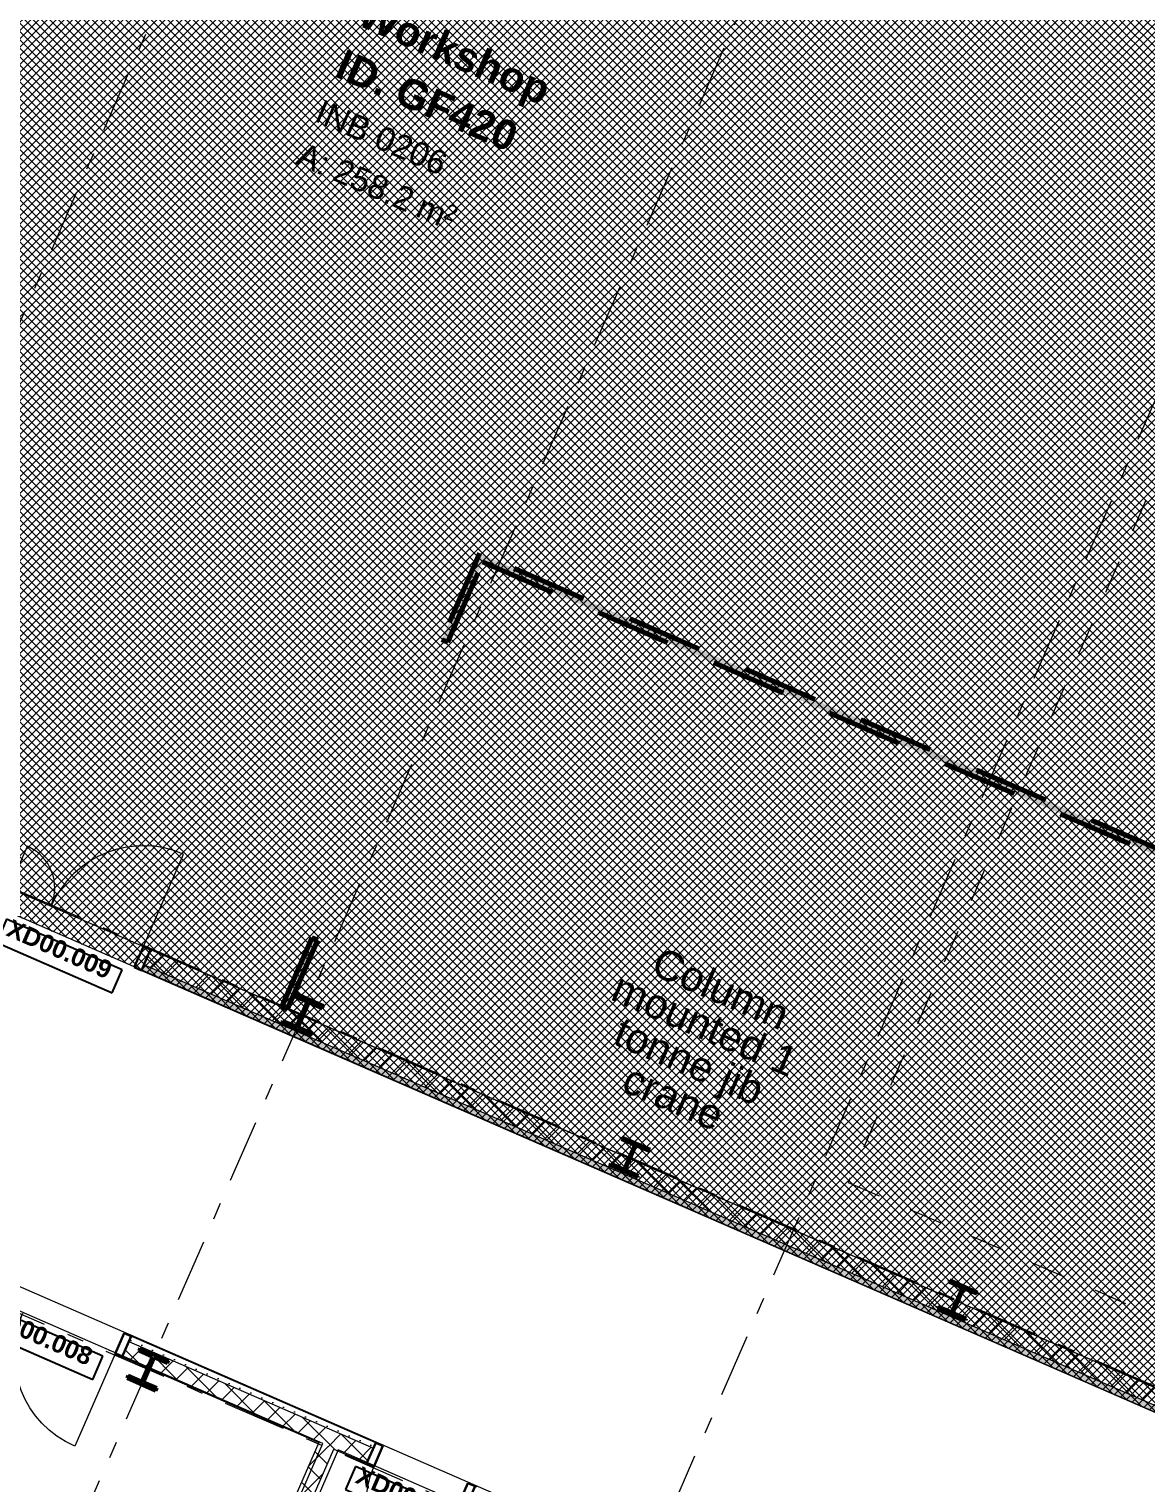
# Model space of a CAD drawing. Header units: millimetres. Extents: x -99530 to 1067232, y -97212 to 137997.
# Drawn here: x 1015594 to 1024972, y -8409 to 3799 of the extents above; entities that cross this region are included whole.
import ezdxf
from ezdxf.enums import TextEntityAlignment as Align

# ---------------------------------------------------------------- set-up
doc = ezdxf.new("R2010")
doc.units = ezdxf.units.MM
doc.header["$MEASUREMENT"] = 0
for name, pattern in [('Dashed', [564.444447, 282.222223, -282.222223]), ('Double Dashed', [1093.611073, 529.166651, -211.666656, 141.111112, -211.666656]), ('Long Dashed', [1058.333302, 634.99999, -423.333311])]:
    doc.linetypes.add(name, pattern=pattern)
for name, color, linetype in [('A-05-M_Gross_Int_Circulation', 7, 'Continuous'), ('A-05-M_Gross_Int_Siemens', 7, 'Continuous'), ('A-15-M_Column_Int', 7, 'Continuous'), ('A-15-MG_Structural_Grid', 7, 'Continuous'), ('A-25-M_Wall_Ext_Existing_HUB', 7, 'Continuous'), ('A-25-M_Wall_Int', 7, 'Continuous'), ('ArchiCAD Door Markers', 7, 'Continuous'), ('ArchiCAD Doors', 7, 'Continuous'), ('Demolished_A-25-M_Wall_Int', 7, 'Continuous'), ('New_A-05-M_Gross_Int_Siemens', 7, 'Continuous'), ('New_ArchiCAD Doors', 7, 'Continuous')]:
    doc.layers.add(name, color=color, linetype=linetype)
for name, color, linetype, lineweight, true_color in [('A-05-M_Gross_Int_Circulation_Pen_No__74', 7, 'Continuous', 20, 0x606060), ('A-05-M_Gross_Int_Siemens_Pen_No__74', 7, 'Continuous', 20, 0x606060), ('A-15-M_Column_Int_Pen_No__28', 7, 'Continuous', 50, 0x2a2a2a), ('A-15-MG_Structural_Grid_Pen_No__163', 7, 'Continuous', 0, 0x750077), ('A-25-M_Wall_Int_Pen_No__102', 7, 'Continuous', 15, 0xcccccc), ('A-25-M_Wall_Int_Pen_No__107', 7, 'Continuous', 15, 0xa6a6a6), ('ArchiCAD Doors_Pen_No__43', 7, 'Continuous', 30, 0x444444), ('ArchiCAD Doors_Pen_No__63', 7, 'Continuous', 20, 0x606060), ('New_A-05-M_Gross_Int_Siemens_Pen_No__74', 7, 'Continuous', 20, 0x606060)]:
    doc.layers.add(name, color=color, linetype=linetype, lineweight=lineweight, true_color=true_color)
for name, color, linetype, lineweight in [('A-25-M_Wall_Int_Pen_No__1', 7, 'Continuous', 13), ('A-95-H_Fill_Plan.Fill_Pen_No__1', 7, 'Continuous', 13), ('ArchiCAD Door Markers_Pen_No__1', 7, 'Continuous', 13), ('ArchiCAD Door Markers_Pen_No__5', 7, 'Continuous', 25), ('ArchiCAD Doors_Pen_No__1', 7, 'Continuous', 13), ('ArchiCAD Zone Stamps_Pen_No__6', 7, 'Continuous', 35), ('ArchiCAD Zone Stamps_Pen_No__9', 7, 'Continuous', 13), ('Demolished_A-25-M_Wall_Int_Pen_No__175', 1, 'Continuous', 35), ('Demolished_A-25-M_Wall_Int_Pen_No__177', 1, 'Continuous', 70), ('New_A-95-P_Text_1_50_GA_Pen_No__1', 7, 'Continuous', 13), ('New_ArchiCAD Doors_Pen_No__1', 7, 'Continuous', 13), ('New_ArchiCAD Zone Stamps_Pen_No__9', 7, 'Continuous', 13)]:
    doc.layers.add(name, color=color, linetype=linetype, lineweight=lineweight)
doc.styles.add('GENERATED_STYLE_1', font='')
doc.styles.add('GENERATED_STYLE_2', font='')
doc.styles.add('GENERATED_STYLE_3', font='')
doc.styles.add('GENERATED_STYLE_4', font='')
doc.styles.get('GENERATED_STYLE_1').set_extended_font_data('Arial', bold=True)
doc.styles.get('GENERATED_STYLE_2').set_extended_font_data('Swis721 BT', bold=True)
doc.styles.get('GENERATED_STYLE_3').set_extended_font_data('Arial')
doc.styles.get('GENERATED_STYLE_4').set_extended_font_data('Swis721 BT')
pattern_1 = [(45, (976938, 0), (-91.92388, 91.92388), []), (135, (976938, 0), (91.92388, 91.92388), [])]
pattern_2 = [(286.3, (0, 0), (-3213820, 11866500), [3000, -14992680]), (309.93, (992000, -2522800), (-1760680, 765780), [4670, -4288600]), (111.49, (-168200, -712500), (765800, 1760700), [7100, -2708200]), (111.49, (-238700, -1062700), (765800, 1760700), [7100, -2708200]), (111.49, (-566500, -1578300), (765800, 1760700), [7100, -2708200]), (111.49, (-655700, -1708100), (765800, 1760700), [7100, -2708200]), (111.494, (-465300, -1834400), (765800, 1760700), [7100, -2708200]), (111.494, (-104200, -1931700), (765800, 1760700), [7100, -2708200]), (111.494, (257800, -2002000), (765800, 1760700), [7100, -2708200]), (183.06, (-194600, -886000), (2526450, 994900), [11200, -4282100]), (183.06, (-349700, -1079650), (2526450, 994900), [11200, -4282100]), (183.06, (116350, -2076500), (2526450, 994900), [11200, -4282100]), (111.49, (-350400, -1231700), (765800, 1760700), [7100, -2708200]), (111.49, (-502900, -1720200), (765800, 1760700), [7100, -2708200]), (111.494, (-274000, -1895900), (765800, 1760700), [7100, -2708200]), (111.494, (322000, -2155100), (765800, 1760700), [7100, -2708200]), (48.06, (-367140, -1412600), (765780, 1760680), [10500, -6061050]), (48.06, (-236400, -1671930), (765780, 1760680), [10520, -6061050]), (48.06, (-93300, -549600), (765800, 1760700), [10500, -6061050]), (48.06, (189050, -378800), (765800, 1760700), [10500, -6061050]), (48.06, (50600, -207200), (765800, 1760700), [10500, -6061050]), (48.06, (563700, -450600), (765800, 1760700), [10500, -6061050]), (48.06, (904800, -517960), (765780, 1760680), [10500, -6061050]), (48.06, (1265960, -877540), (765780, 1760680), [10500, -6061050]), (48.06, (1482600, -916100), (765780, 1760680), [10520, -6061050]), (48.06, (1273060, -1199550), (765780, 1760680), [10520, -6061050]), (48.06, (1211900, -1491860), (765780, 1760680), [10520, -6061050]), (48.06, (943500, -1689000), (765780, 1760680), [10520, -6061050]), (48.06, (1016600, -1999200), (765780, 1760680), [10520, -6061050]), (48.06, (801000, -2133260), (765780, 1760680), [10520, -6061050]), (48.06, (807600, -2293060), (765780, 1760680), [10520, -6061050]), (48.06, (630500, -2291960), (765780, 1760680), [10520, -6061050]), (48.06, (151700, -1607900), (765780, 1760680), [10520, -6061050]), (48.06, (70000, -1177460), (765780, 1760680), [10500, -6061050]), (48.06, (631750, -935800), (765780, 1760680), [10500, -6061050]), (48.06, (986700, -1181300), (765780, 1760680), [10500, -6061050]), (48.06, (850600, -1436000), (765780, 1760680), [10520, -6061050]), (48.06, (409300, -1365550), (765780, 1760680), [10500, -6061050]), (48.06, (488700, -1638000), (765780, 1760680), [10520, -6061050]), (48.06, (565600, -1787900), (765780, 1760680), [10520, -6061050]), (48.06, (297900, -886800), (765780, 1760680), [10500, -6061050]), (48.06, (277700, -629950), (765800, 1760700), [10500, -6061050]), (111.494, (551400, -2107800), (765800, 1760700), [7100, -2708200]), (111.494, (998900, -2140500), (765800, 1760700), [7100, -2708200]), (111.49, (707000, -1598400), (765800, 1760700), [7100, -2708200]), (111.494, (1193500, -1658100), (765800, 1760700), [7100, -2708200]), (111.49, (691100, -1191600), (765800, 1760700), [7100, -2708200]), (111.49, (1263300, -1334100), (765800, 1760700), [7100, -2708200]), (111.49, (979600, -866500), (765800, 1760700), [7100, -2708200]), (111.49, (1307600, -730700), (765800, 1760700), [7100, -2708200]), (111.49, (640400, -526600), (765800, 1760700), [7100, -2708200]), (111.49, (694500, -717200), (765800, 1760700), [7100, -2708200]), (111.49, (314700, -283700), (765800, 1760700), [7100, -2708200]), (111.49, (167600, -528500), (765800, 1760700), [7100, -2708200]), (111.49, (12400, -430600), (765800, 1760700), [7100, -2708200]), (111.49, (67100, -748000), (765800, 1760700), [7100, -2708200]), (111.49, (344000, -1091200), (765800, 1760700), [7100, -2708200]), (111.49, (29600, -939300), (765800, 1760700), [7100, -2708200]), (111.49, (438400, -757700), (765800, 1760700), [7100, -2708200]), (111.49, (-42600, -1373600), (765800, 1760700), [7100, -2708200]), (169.023, (65740, -1702860), (-7808487, 1302433), [10530, -17691000]), (169.023, (1133700, -1883880), (-7808487, 1302433), [10530, -17691000]), (169.023, (1445740, -1224800), (-7808487, 1302433), [10530, -17691000]), (169.023, (1047320, -1405880), (-7808487, 1302433), [10530, -17691000]), (169.023, (180300, -1357830), (-7808487, 1302433), [10530, -17691000]), (169.023, (-432670, -1577200), (-7808487, 1302433), [10530, -17691000]), (169.023, (223600, -966600), (-7808487, 1302433), [10530, -17691000]), (169.023, (1136430, -1014340), (-7808487, 1302433), [10530, -17691000]), (169.023, (1524220, -1021000), (-7808487, 1302433), [10530, -17691000]), (169.023, (1135220, -608810), (-7808487, 1302433), [10530, -17691000]), (169.023, (893470, -721350), (-7808487, 1302433), [10530, -17691000]), (169.023, (840820, -1017380), (-7808487, 1302433), [10530, -17691000]), (169.023, (46180, -1841170), (-7808487, 1302433), [10530, -17691000]), (169.023, (407640, -1861700), (-7808487, 1302433), [10530, -17691000]), (169.023, (845750, -1951000), (-7808487, 1302433), [10530, -17691000]), (48.06, (1350950, -1429200), (765780, 1760680), [10520, -6061050]), (48.06, (1140700, -2005970), (765780, 1760680), [10520, -6061050]), (48.06, (978100, -2309850), (765780, 1760680), [10520, -6061050]), (48.06, (198750, -158600), (765800, 1760700), [10500, -6061050]), (48.06, (458460, -261400), (765800, 1760700), [10500, -6061050]), (48.06, (772750, -448730), (765780, 1760680), [10500, -6061050]), (48.06, (1481360, -686060), (765780, 1760680), [10520, -6061050]), (48.06, (1667650, -817700), (765780, 1760680), [10520, -6061050]), (48.06, (1651400, -901750), (765780, 1760680), [10520, -6061050])]

# ---------------------------------------------------------------- blocks, each defined once
blk = doc.blocks.new('Hub Circulation -Ground_INB 0250_52_3', base_point=(1002975, 161))
at = {"layer": 'A-05-M_Gross_Int_Circulation_Pen_No__74', "linetype": 'Continuous'}
for p, q in [((1026067, -8260), (991340, 6891)), ((998187, 796), (1024931, -10865))]:
    blk.add_line(p, q, dxfattribs=at)
at = {"layer": 'ArchiCAD Zone Stamps_Pen_No__6'}
for tag, height, style, p in [('ROOM_NAME', 250, 'GENERATED_STYLE_1', (1001601, 1957)), ('zoneNameLine2', 250, 'GENERATED_STYLE_1', (1001413, 1525)), ('ROOM_NUMBER', 200, 'GENERATED_STYLE_3', (1001224, 1104)), ('measuredAreaCode', 200, 'GENERATED_STYLE_3', (1001067, 744)), ('DUMMY_649', 200, 'GENERATED_STYLE_3', (1001375, 610)), ('DUMMY_650', 200, 'GENERATED_STYLE_3', (1002004, 336)), ('DUMMY_651', 133, 'GENERATED_STYLE_3', (1002283, 229))]:
    blk.add_attdef(tag, text='', height=height, rotation=336.4404, dxfattribs=dict(at, style=style)).set_placement(p, align=Align.TOP_LEFT)
blk = doc.blocks.new('Virtual Controls_INB 0208_65_3', base_point=(1013821, -9772))
at = {"layer": 'A-05-M_Gross_Int_Siemens_Pen_No__74', "linetype": 'Continuous'}
for p, q in [((1011490, -5212), (1010672, -7086)), ((1018062, -8077), (1011490, -5212)), ((1010672, -7086), (1009647, -9437)), ((1016219, -12303), (1018062, -8077)), ((1009647, -9437), (1016219, -12303))]:
    blk.add_line(p, q, dxfattribs=at)
at = {"layer": 'ArchiCAD Zone Stamps_Pen_No__9'}
for tag, height, style, p in [('ROOM_NAME', 250, 'GENERATED_STYLE_1', (1013104, -8263)), ('zoneNameLine2', 250, 'GENERATED_STYLE_1', (1012916, -8695)), ('ROOM_NUMBER', 200, 'GENERATED_STYLE_3', (1012727, -9116)), ('measuredAreaCode', 200, 'GENERATED_STYLE_3', (1012570, -9476)), ('DUMMY_649', 200, 'GENERATED_STYLE_3', (1012878, -9610)), ('DUMMY_650', 200, 'GENERATED_STYLE_3', (1013367, -9824)), ('DUMMY_651', 133, 'GENERATED_STYLE_3', (1013646, -9930))]:
    blk.add_attdef(tag, text='', height=height, rotation=336.4404, dxfattribs=dict(at, style=style)).set_placement(p, align=Align.TOP_LEFT)
blk = doc.blocks.new('Circulation_INB 0262_66_3', base_point=(1017329, -11871))
at = {"layer": 'A-05-M_Gross_Int_Circulation_Pen_No__74', "linetype": 'Continuous'}
for p, q in [((1018190, -8133), (1016348, -12359)), ((1019391, -8657), (1018190, -8133)), ((1017548, -12883), (1019391, -8657)), ((1016348, -12359), (1017548, -12883))]:
    blk.add_line(p, q, dxfattribs=at)
at = {"layer": 'ArchiCAD Zone Stamps_Pen_No__9'}
for tag, height, style, p in [('ROOM_NAME', 250, 'GENERATED_STYLE_1', (1016968, -10516)), ('zoneNameLine2', 250, 'GENERATED_STYLE_1', (1016779, -10949)), ('ROOM_NUMBER', 200, 'GENERATED_STYLE_3', (1016591, -11369)), ('measuredAreaCode', 200, 'GENERATED_STYLE_3', (1016434, -11729)), ('ROOM_HOLES_PRM', 200, 'GENERATED_STYLE_3', (1016741, -11863)), ('DUMMY_649', 200, 'GENERATED_STYLE_3', (1017091, -12016)), ('DUMMY_650', 133, 'GENERATED_STYLE_3', (1017370, -12122))]:
    blk.add_attdef(tag, text='', height=height, rotation=336.4404, dxfattribs=dict(at, style=style)).set_placement(p, align=Align.TOP_LEFT)
blk = doc.blocks.new('Workshop_INB 0206_68_3', base_point=(1018741, 2737))
at = {"layer": 'New_A-05-M_Gross_Int_Siemens_Pen_No__74', "linetype": 'Continuous'}
blk.add_line((1006883, 313), (1026110, -8071), dxfattribs=at)
at = {"layer": 'New_ArchiCAD Zone Stamps_Pen_No__9'}
for tag, height, style, p in [('ROOM_NAME', 250, 'GENERATED_STYLE_1', (1018435, 4067)), ('zoneNameLine2', 250, 'GENERATED_STYLE_1', (1018247, 3635)), ('ROOM_NUMBER', 200, 'GENERATED_STYLE_3', (1018059, 3214)), ('measuredAreaCode', 200, 'GENERATED_STYLE_3', (1017902, 2854)), ('DUMMY_649', 200, 'GENERATED_STYLE_3', (1018209, 2720)), ('DUMMY_650', 200, 'GENERATED_STYLE_3', (1018838, 2446)), ('DUMMY_651', 133, 'GENERATED_STYLE_3', (1019117, 2339))]:
    blk.add_attdef(tag, text='', height=height, rotation=336.4404, dxfattribs=dict(at, style=style)).set_placement(p, align=Align.TOP_LEFT)
blk = doc.blocks.new('Simple Door Opening[1]_3', base_point=(976938, 0))
at = {"layer": 'New_ArchiCAD Doors_Pen_No__1', "linetype": 'Continuous'}
for p, q in [((1026137, -8358), (1026009, -8302)), ((1026242, -8404), (1026137, -8358)), ((1026350, -8451), (1026242, -8404)), ((1026444, -8492), (1026350, -8451)), ((1025041, -10872), (1024913, -10816)), ((1025147, -10918), (1025041, -10872)), ((1025254, -10965), (1025147, -10918)), ((1025348, -11006), (1025254, -10965))]:
    blk.add_line(p, q, dxfattribs=at)
blk = doc.blocks.new('Wall_81_3', base_point=(1021573, -19661))
at = {"layer": 'New_ArchiCAD Doors', "color": 251, "linetype": 'Continuous', "lineweight": 20, "true_color": 0x606060}
blk.add_blockref('Simple Door Opening[1]_3', (976938, 0), dxfattribs=at)
blk = doc.blocks.new('Double Door Asymmetric 19_3')
at = {"layer": 'ArchiCAD Doors_Pen_No__1', "linetype": 'Continuous'}
for p, q in [((-680, 0), (-692, 0)), ((-680, 0), (-680, -140)), ((680, 0), (680, -140)), ((680, 0), (692, 0)), ((-680, -190), (-692, -190)), ((-680, -140), (-680, -190)), ((680, -140), (680, -190)), ((680, -190), (692, -190))]:
    blk.add_line(p, q, dxfattribs=at)
at = {"layer": 'ArchiCAD Doors_Pen_No__43', "linetype": 'Continuous'}
for p, q in [((-614, 0), (-680, 0)), ((-680, 0), (-680, -190)), ((-614, -190), (-614, 0)), ((680, 0), (614, 0)), ((614, 0), (614, -190)), ((680, -190), (680, 0)), ((-680, -190), (-614, -190)), ((614, -190), (680, -190))]:
    blk.add_line(p, q, dxfattribs=at)
at = {"layer": 'ArchiCAD Doors_Pen_No__63', "linetype": 'Continuous'}
for p, q in [((614, 0), (614, 846)), ((-614, 0), (-614, 382))]:
    blk.add_line(p, q, dxfattribs=at)
for centre, radius, start, end in [((614, 0), 846, 90, 180), ((-614, 0), 382, 0, 90)]:
    blk.add_arc(centre, radius, start, end, dxfattribs=at)
blk = doc.blocks.new('Door Stamp 17_8')
at = {"layer": 'ArchiCAD Door Markers_Pen_No__5', "linetype": 'Continuous'}
for p, q in [((530, -250), (-530, -250)), ((-530, -250), (-530, -462)), ((530, -462), (530, -250)), ((-530, -462), (530, -462)), ((-530, -462), (530, -462))]:
    blk.add_line(p, q, dxfattribs=at)
at = {"layer": 'ArchiCAD Door Markers_Pen_No__1', "style": 'GENERATED_STYLE_2'}
blk.add_attdef('AC_WIDO_ID', text='', height=150, dxfattribs=at).set_placement((-471, -417), align=Align.BOTTOM_LEFT)
blk = doc.blocks.new('Door 19')
at = {"layer": 'ArchiCAD Doors_Pen_No__1', "linetype": 'Continuous'}
for p, q in [((-455, 0), (-467, 0)), ((-455, 0), (-455, -140)), ((455, 0), (455, -140)), ((455, 0), (467, 0)), ((-455, -190), (-467, -190)), ((-455, -140), (-455, -190)), ((455, -140), (455, -190)), ((455, -190), (467, -190))]:
    blk.add_line(p, q, dxfattribs=at)
at = {"layer": 'ArchiCAD Doors_Pen_No__43', "linetype": 'Continuous'}
for p, q in [((-389, 0), (-455, 0)), ((-455, 0), (-455, -190)), ((-389, -190), (-389, 0)), ((455, 0), (389, 0)), ((389, 0), (389, -190)), ((455, -190), (455, 0)), ((-455, -190), (-389, -190)), ((389, -190), (455, -190))]:
    blk.add_line(p, q, dxfattribs=at)
at = {"layer": 'ArchiCAD Doors_Pen_No__63', "linetype": 'Continuous'}
blk.add_line((389, 0), (389, 778), dxfattribs=at)
blk.add_arc((389, 0), 778, 90, 180, dxfattribs=at)
blk = doc.blocks.new('Wall_110_3', base_point=(1000035, -17))
at = {"layer": 'A-25-M_Wall_Int_Pen_No__107', "linetype": 'Continuous'}
h = blk.add_hatch(dxfattribs=at)
h.set_pattern_fill('Plaster_0003', color=256, style=0, pattern_type=2)
h.set_pattern_definition([(336.44035, (976938, 0), (69.2307, 158.7675), [0, -100]), (336.44035, (977018.45, 59.4), (69.2307, 158.7675), [0, -100])])
h.paths.add_polyline_path([(1016432, -7222), (1018485, -8117), (1018505, -8071), (1016452, -7176)])
h = blk.add_hatch(dxfattribs=at)
h.set_pattern_fill('Concrete_Block_0003', color=256, style=0, pattern_type=2)
h.set_pattern_definition(pattern_1)
h.paths.add_polyline_path([(1016432, -7222), (1016376, -7350), (1018429, -8246), (1018485, -8117)])
at = {"layer": 'A-25-M_Wall_Int_Pen_No__1', "linetype": 'Continuous'}
for p, q in [((1016432, -7222), (1016452, -7176)), ((1016452, -7176), (1016463, -7181)), ((1016376, -7350), (1016432, -7222)), ((1016432, -7222), (1018485, -8117)), ((1016376, -7350), (1016387, -7355)), ((1018429, -8246), (1018485, -8117)), ((1018485, -8117), (1018505, -8071)), ((1018505, -8071), (1018494, -8067)), ((1018429, -8246), (1018418, -8241))]:
    blk.add_line(p, q, dxfattribs=at)
at = {"layer": 'A-25-M_Wall_Int_Pen_No__1', "linetype": 'Continuous', "flags": 128}
for points in [[(1018505, -8071), (1016452, -7176)], [(1016376, -7350), (1018026, -8070)], [(1018154, -8126), (1018429, -8246)]]:
    blk.add_lwpolyline(points, dxfattribs=at)
at = {"layer": 'ArchiCAD Door Markers'}
ref = blk.add_blockref('Door Stamp 17_8', (1015828, -6904), dxfattribs=dict(at, rotation=336.4403498076108))
ref.add_attrib('AC_WIDO_ID', 'XD00.008', dxfattribs={"layer": 'ArchiCAD Door Markers_Pen_No__1', "color": 7, "height": 150, "rotation": 336.4403, "style": 'GENERATED_STYLE_2'}).set_placement((1015212, -7095), align=Align.BOTTOM_LEFT)
ref = blk.add_blockref('Door Stamp 17_8', (1018922, -8253), dxfattribs=dict(at, rotation=336.4403498076108))
ref.add_attrib('AC_WIDO_ID', 'XD00.006', dxfattribs={"layer": 'ArchiCAD Door Markers_Pen_No__1', "color": 7, "height": 150, "rotation": 336.4403, "style": 'GENERATED_STYLE_2'}).set_placement((1018306, -8444), align=Align.BOTTOM_LEFT)
at = {"layer": 'ArchiCAD Doors', "color": 251, "linetype": 'Continuous', "lineweight": 20, "true_color": 0x606060, "xscale": -1, "zscale": 1000, "rotation": 156.4403498076108}
for name, p in [('Double Door Asymmetric 19_3', (1015753, -7079)), ('Door 19', (1018846, -8428))]:
    blk.add_blockref(name, p, dxfattribs=at)
blk = doc.blocks.new('Wall_113_3', base_point=(1016183, -12296))
at = {"layer": 'A-25-M_Wall_Int_Pen_No__107', "linetype": 'Continuous'}
h = blk.add_hatch(dxfattribs=at)
h.set_pattern_fill('Concrete_Block_0003', color=256, style=0, pattern_type=2)
h.set_pattern_definition(pattern_1)
h.paths.add_polyline_path([(1016312, -12351), (1018154, -8126), (1018026, -8070), (1016183, -12296)])
at = {"layer": 'A-25-M_Wall_Int_Pen_No__1', "linetype": 'Continuous', "flags": 128}
for points in [[(1018026, -8070), (1016183, -12296)], [(1016312, -12351), (1018154, -8126)]]:
    blk.add_lwpolyline(points, dxfattribs=at)
blk = doc.blocks.new('Double Door Asymmetric 19_8')
at = {"layer": 'ArchiCAD Doors_Pen_No__1', "linetype": 'Continuous'}
for p, q in [((-680, 0), (-692, 0)), ((-680, 0), (-680, -140)), ((680, 0), (680, -140)), ((680, 0), (692, 0)), ((-680, -190), (-692, -190)), ((-680, -140), (-680, -190)), ((680, -140), (680, -190)), ((680, -190), (692, -190))]:
    blk.add_line(p, q, dxfattribs=at)
at = {"layer": 'ArchiCAD Doors_Pen_No__43', "linetype": 'Continuous'}
for p, q in [((-614, 0), (-680, 0)), ((-680, 0), (-680, -190)), ((-614, -190), (-614, 0)), ((680, 0), (614, 0)), ((614, 0), (614, -190)), ((680, -190), (680, 0)), ((-680, -190), (-614, -190)), ((614, -190), (680, -190))]:
    blk.add_line(p, q, dxfattribs=at)
at = {"layer": 'ArchiCAD Doors_Pen_No__63', "linetype": 'Continuous'}
for p, q in [((614, 0), (614, 846)), ((-614, 0), (-614, 382))]:
    blk.add_line(p, q, dxfattribs=at)
for centre, radius, start, end in [((614, 0), 846, 90, 180), ((-614, 0), 382, 0, 90)]:
    blk.add_arc(centre, radius, start, end, dxfattribs=at)
blk = doc.blocks.new('Wall_125_3', base_point=(991380, 7073))
at = {"layer": 'A-25-M_Wall_Int_Pen_No__107', "linetype": 'Continuous'}
h = blk.add_hatch(dxfattribs=at)
h.set_pattern_fill('Concrete_Block_0003', color=256, style=0, pattern_type=2)
h.set_pattern_definition(pattern_1)
h.paths.add_polyline_path([(1016558, -4059), (1026054, -8199), (1026110, -8071), (1016614, -3931)])
h = blk.add_hatch(dxfattribs=at)
h.set_pattern_fill('Plaster_0003', color=256, style=0, pattern_type=2)
h.set_pattern_definition([(156.44035, (976938, 0), (69.2307, 158.7675), [0, -100]), (156.44035, (976857.55, -59.4), (69.2307, 158.7675), [0, -100])])
h.paths.add_polyline_path([(1016558, -4059), (1016538, -4105), (1026034, -8245), (1026054, -8199)])
at = {"layer": 'A-25-M_Wall_Int_Pen_No__1', "linetype": 'Continuous'}
for p, q in [((1016614, -3931), (1016558, -4059)), ((1016614, -3931), (1016625, -3935)), ((1016558, -4059), (1016538, -4105)), ((1016538, -4105), (1016549, -4109)), ((1026054, -8199), (1016558, -4059))]:
    blk.add_line(p, q, dxfattribs=at)
at = {"layer": 'A-25-M_Wall_Int_Pen_No__1', "linetype": 'Continuous', "flags": 128}
for points in [[(1026110, -8071), (1016614, -3931)], [(1016538, -4105), (1026034, -8245)]]:
    blk.add_lwpolyline(points, dxfattribs=at)
at = {"layer": 'ArchiCAD Door Markers'}
ref = blk.add_blockref('Door Stamp 17_8', (1015991, -3659), dxfattribs=dict(at, rotation=336.4403498074591))
ref.add_attrib('AC_WIDO_ID', 'XD00.009', dxfattribs={"layer": 'ArchiCAD Door Markers_Pen_No__1', "color": 7, "height": 150, "rotation": 336.4403, "style": 'GENERATED_STYLE_2'}).set_placement((1015375, -3850), align=Align.BOTTOM_LEFT)
at = {"layer": 'ArchiCAD Doors', "color": 251, "linetype": 'Continuous', "lineweight": 20, "true_color": 0x606060, "zscale": 1000, "rotation": 336.4403498074591}
blk.add_blockref('Double Door Asymmetric 19_8', (1015991, -3659), dxfattribs=at)
blk = doc.blocks.new('Wall_145_3', base_point=(1027940, -4397))
at = {"layer": 'Demolished_A-25-M_Wall_Int_Pen_No__175', "linetype": 'Continuous', "lineweight": 0, "true_color": 0x7f0000}
blk.add_hatch(color=16, dxfattribs=at).paths.add_polyline_path([(1028012, -4369), (1019375, -603), (1019404, -675), (1027940, -4397)])
at = {"layer": 'Demolished_A-25-M_Wall_Int_Pen_No__177', "linetype": 'Long Dashed', "flags": 128}
for points in [[(1028012, -4369), (1019375, -603)], [(1019404, -675), (1027940, -4397)]]:
    blk.add_lwpolyline(points, dxfattribs=at)
blk = doc.blocks.new('Wall_146_3', base_point=(1019404, -675))
at = {"layer": 'Demolished_A-25-M_Wall_Int_Pen_No__175', "linetype": 'Continuous', "lineweight": 0, "true_color": 0x7f0000}
for points in [[(1019375, -603), (1019060, -1327), (1019110, -1349), (1019404, -675)], [(1017715, -4411), (1017765, -4432), (1018018, -3853), (1017968, -3831)]]:
    blk.add_hatch(color=16, dxfattribs=at).paths.add_polyline_path(points)
at = {"layer": 'Demolished_A-25-M_Wall_Int_Pen_No__177', "linetype": 'Long Dashed'}
for p, q in [((1019060, -1327), (1019110, -1349)), ((1017968, -3831), (1018018, -3853))]:
    blk.add_line(p, q, dxfattribs=at)
at = {"layer": 'Demolished_A-25-M_Wall_Int_Pen_No__177', "linetype": 'Long Dashed', "flags": 128}
for points in [[(1019375, -603), (1019060, -1327)], [(1019110, -1349), (1019404, -675)], [(1017968, -3831), (1017715, -4411)], [(1017765, -4432), (1018018, -3853)], [(1017715, -4411), (1017765, -4432)]]:
    blk.add_lwpolyline(points, dxfattribs=at)
blk = doc.blocks.new('Universal Columns Column 19')
at = {"layer": 'A-15-M_Column_Int', "linetype": 'Continuous', "lineweight": 0, "true_color": 0xffffff}
h = blk.add_hatch(dxfattribs=at)
h.set_pattern_fill('613_01__a5_STUCCO_0001', style=0, pattern_type=2)
h.set_pattern_definition(pattern_2)
h.paths.add_polyline_path([(-127.3, -127.05), (127.3, -127.05), (127.3, -112.85), (4.3, -112.85), (4.3, 112.85), (127.3, 112.85), (127.3, 127.05), (-127.3, 127.05), (-127.3, 112.85), (-4.3, 112.85), (-4.3, -112.85), (-127.3, -112.85)])
at = {"layer": 'A-15-M_Column_Int_Pen_No__28', "linetype": 'Continuous'}
for p, q in [((127.3, 127.05), (-127.3, 127.05)), ((-127.3, 127.05), (-127.3, 112.85)), ((127.3, 112.85), (127.3, 127.05)), ((-127.3, 112.85), (-4.3, 112.85)), ((-4.3, 112.85), (-4.3, -112.85)), ((4.3, -112.85), (4.3, 112.85)), ((4.3, 112.85), (127.3, 112.85)), ((-4.3, -112.85), (-127.3, -112.85)), ((-127.3, -112.85), (-127.3, -127.05)), ((127.3, -112.85), (4.3, -112.85)), ((127.3, -127.05), (127.3, -112.85)), ((-127.3, -127.05), (127.3, -127.05))]:
    blk.add_line(p, q, dxfattribs=at)
blk = doc.blocks.new('Universal Columns Column 19_2')
at = {"layer": 'A-15-M_Column_Int', "linetype": 'Continuous', "lineweight": 0, "true_color": 0xffffff}
h = blk.add_hatch(dxfattribs=at)
h.set_pattern_fill('613_01__a5_STUCCO_0001', style=0, pattern_type=2)
h.set_pattern_definition(pattern_2)
h.paths.add_polyline_path([(-130.65, -138.15), (130.65, -138.15), (130.65, -112.85), (7.65, -112.85), (7.65, 112.85), (130.65, 112.85), (130.65, 138.15), (-130.65, 138.15), (-130.65, 112.85), (-7.65, 112.85), (-7.65, -112.85), (-130.65, -112.85)])
at = {"layer": 'A-15-M_Column_Int_Pen_No__28', "linetype": 'Continuous'}
for p, q in [((130.65, 138.15), (-130.65, 138.15)), ((-130.65, 138.15), (-130.65, 112.85)), ((130.65, 112.85), (130.65, 138.15)), ((-130.65, 112.85), (-7.65, 112.85)), ((-7.65, 112.85), (-7.65, -112.85)), ((7.65, -112.85), (7.65, 112.85)), ((7.65, 112.85), (130.65, 112.85)), ((-7.65, -112.85), (-130.65, -112.85)), ((-130.65, -112.85), (-130.65, -138.15)), ((130.65, -112.85), (7.65, -112.85)), ((130.65, -138.15), (130.65, -112.85)), ((-130.65, -138.15), (130.65, -138.15))]:
    blk.add_line(p, q, dxfattribs=at)
blk = doc.blocks.new('Standard grid marker')
at = {"layer": 'A-15-MG_Structural_Grid_Pen_No__163', "linetype": 'Double Dashed'}
blk.add_line((1000, 0), (29726, 0), dxfattribs=at)
at = {"layer": 'A-15-MG_Structural_Grid_Pen_No__163', "style": 'GENERATED_STYLE_4'}
for tag, p in [('AC_MarkerText_1_0', (-500, 41)), ('AC_MarkerText_1_1', (31226, 41))]:
    blk.add_attdef(tag, text='', height=350, rotation=90, dxfattribs=at).set_placement(p, align=Align.MIDDLE_CENTER)
blk = doc.blocks.new('Standard grid marker_3')
at = {"layer": 'A-15-MG_Structural_Grid_Pen_No__163', "linetype": 'Double Dashed'}
blk.add_line((1000, 0), (74255, 0), dxfattribs=at)
at = {"layer": 'A-15-MG_Structural_Grid_Pen_No__163', "style": 'GENERATED_STYLE_4'}
for tag, p in [('AC_MarkerText_1_0', (-500, 43)), ('AC_MarkerText_1_1', (75755, 43))]:
    blk.add_attdef(tag, text='', height=350, rotation=360, dxfattribs=at).set_placement(p, align=Align.MIDDLE_CENTER)

msp = doc.modelspace()

# ---------------------------------------------------------------- hatches: boundary and pattern name
at = {"layer": 'A-25-M_Wall_Int_Pen_No__102', "linetype": 'Continuous'}
h = msp.add_hatch(dxfattribs=at)
h.set_pattern_fill('Grid_5x5_Diagonal_0003', color=256, style=0, pattern_type=2)
h.set_pattern_definition([(45, (976938, 0), (-35.35534, 35.35534), []), (135, (976938, 0), (35.35534, 35.35534), [])])
h.paths.add_polyline_path([(1021706.3, -19356.4), (1026468.7, -8434.9), (1005500.4, 708.3), (1010078, 11206.2), (1051211.5, -6730.2), (1041871.5, -28149.5)])

# ---------------------------------------------------------------- linework, layer by layer
at = {"layer": 'A-95-H_Fill_Plan.Fill_Pen_No__1', "linetype": 'Dashed'}
for p, q in [((1026550.6, 3464.5), (1022473.2, -5886.2)), ((1022473.2, -5886.2), (1026057.3, -7449.1))]:
    msp.add_line(p, q, dxfattribs=at)

# ---------------------------------------------------------------- block references
at = {"layer": 'A-05-M_Gross_Int_Circulation', "linetype": 'Continuous'}
msp.add_blockref('Hub Circulation -Ground_INB 0250_52_3', (1002974.8, 161.4), dxfattribs=at)
ref = msp.add_blockref('Circulation_INB 0262_66_3', (1017329, -11870.5), dxfattribs=at)
ref.add_attrib('ROOM_NAME', 'Circulation', dxfattribs={"layer": 'ArchiCAD Zone Stamps_Pen_No__9', "color": 7, "height": 250, "rotation": 336.44041, "style": 'GENERATED_STYLE_1'}).set_placement((1016967.6, -10516.5), align=Align.TOP_LEFT)
ref.add_attrib('ROOM_HOLES_PRM', '6.0', dxfattribs={"layer": 'ArchiCAD Zone Stamps_Pen_No__9', "color": 7, "height": 200, "rotation": 336.44041, "style": 'GENERATED_STYLE_3'}).set_placement((1016741.1, -11863.5), align=Align.TOP_LEFT)
ref.add_attrib('ROOM_NUMBER', 'INB 0262', dxfattribs={"layer": 'ArchiCAD Zone Stamps_Pen_No__9', "color": 7, "height": 200, "rotation": 336.44041, "style": 'GENERATED_STYLE_3'}).set_placement((1016590.8, -11369.3), align=Align.TOP_LEFT)
ref.add_attrib('zoneNameLine2', 'ID. GF004', dxfattribs={"layer": 'ArchiCAD Zone Stamps_Pen_No__9', "color": 7, "height": 250, "rotation": 336.44041, "style": 'GENERATED_STYLE_1'}).set_placement((1016779.2, -10948.6), align=Align.TOP_LEFT)
ref.add_attrib('measuredAreaCode', 'A: ', dxfattribs={"layer": 'ArchiCAD Zone Stamps_Pen_No__9', "color": 7, "height": 200, "rotation": 336.44041, "style": 'GENERATED_STYLE_3'}).set_placement((1016433.7, -11729.4), align=Align.TOP_LEFT)
ref.add_attrib('DUMMY_649', ' m', dxfattribs={"layer": 'ArchiCAD Zone Stamps_Pen_No__9', "color": 7, "height": 200, "rotation": 336.44041, "style": 'GENERATED_STYLE_3'}).set_placement((1017090.7, -12015.9), align=Align.TOP_LEFT)
ref.add_attrib('DUMMY_650', '2', dxfattribs={"layer": 'ArchiCAD Zone Stamps_Pen_No__9', "color": 7, "height": 133.3, "rotation": 336.44041, "style": 'GENERATED_STYLE_3'}).set_placement((1017370, -12122.4), align=Align.TOP_LEFT)
at = {"layer": 'A-05-M_Gross_Int_Siemens', "linetype": 'Continuous'}
ref = msp.add_blockref('Virtual Controls_INB 0208_65_3', (1013820.6, -9772.2), dxfattribs=at)
ref.add_attrib('ROOM_NAME', 'Virtual Controls', dxfattribs={"layer": 'ArchiCAD Zone Stamps_Pen_No__9', "color": 7, "height": 250, "rotation": 336.44041, "style": 'GENERATED_STYLE_1'}).set_placement((1013104.1, -8263.3), align=Align.TOP_LEFT)
ref.add_attrib('ROOM_NUMBER', 'INB 0208', dxfattribs={"layer": 'ArchiCAD Zone Stamps_Pen_No__9', "color": 7, "height": 200, "rotation": 336.44041, "style": 'GENERATED_STYLE_3'}).set_placement((1012727.3, -9116.2), align=Align.TOP_LEFT)
ref.add_attrib('zoneNameLine2', 'ID. GF423', dxfattribs={"layer": 'ArchiCAD Zone Stamps_Pen_No__9', "color": 7, "height": 250, "rotation": 336.44041, "style": 'GENERATED_STYLE_1'}).set_placement((1012915.7, -8695.5), align=Align.TOP_LEFT)
ref.add_attrib('measuredAreaCode', 'A: ', dxfattribs={"layer": 'ArchiCAD Zone Stamps_Pen_No__9', "color": 7, "height": 200, "rotation": 336.44041, "style": 'GENERATED_STYLE_3'}).set_placement((1012570.2, -9476.3), align=Align.TOP_LEFT)
ref.add_attrib('DUMMY_649', '33.1', dxfattribs={"layer": 'ArchiCAD Zone Stamps_Pen_No__9', "color": 7, "height": 200, "rotation": 336.44041, "style": 'GENERATED_STYLE_3'}).set_placement((1012877.6, -9610.3), align=Align.TOP_LEFT)
ref.add_attrib('DUMMY_650', ' m', dxfattribs={"layer": 'ArchiCAD Zone Stamps_Pen_No__9', "color": 7, "height": 200, "rotation": 336.44041, "style": 'GENERATED_STYLE_3'}).set_placement((1013367, -9823.7), align=Align.TOP_LEFT)
ref.add_attrib('DUMMY_651', '2', dxfattribs={"layer": 'ArchiCAD Zone Stamps_Pen_No__9', "color": 7, "height": 133.3, "rotation": 336.44041, "style": 'GENERATED_STYLE_3'}).set_placement((1013646.3, -9930.3), align=Align.TOP_LEFT)
at = {"layer": 'A-15-M_Column_Int', "linetype": 'Continuous', "zscale": 1000}
for name, p, rotation in [('Universal Columns Column 19_2', (1017890.7, -4476.6), 336.440414821721), ('Universal Columns Column 19', (1020640.6, -5675.7), 336.4404115839932), ('Universal Columns Column 19', (1023390.6, -6874.8), 336.4404115839932), ('Universal Columns Column 19_2', (1016591.7, -7455.7), 336.440414821721)]:
    msp.add_blockref(name, p, dxfattribs=dict(at, rotation=rotation))
at = {"layer": 'A-15-MG_Structural_Grid', "color": 8, "linetype": 'Continuous', "lineweight": 15, "zscale": 1000}
for name, p, rotation in [('Standard grid marker_3', (980533.3, 11813.5), 336.440411583993), ('Standard grid marker', (1019452.2, 10362.5), 246.440411583993), ('Standard grid marker_3', (979234.2, 8834.4), 336.440411583993), ('Standard grid marker', (1023577.1, 8563.8), 246.440411583993), ('Standard grid marker', (1027702, 6765.2), 246.440411583993)]:
    msp.add_blockref(name, p, dxfattribs=dict(at, rotation=rotation))
at = {"layer": 'A-25-M_Wall_Ext_Existing_HUB', "color": 250, "lineweight": 50, "true_color": 0x2a2a2a}
msp.add_blockref('Wall_81_3', (1021573.4, -19661.2), dxfattribs=at)
at = {"layer": 'A-25-M_Wall_Int', "color": 250, "lineweight": 50, "true_color": 0x2a2a2a}
for name, p in [('Wall_125_3', (991379.8, 7072.9)), ('Wall_110_3', (1000034.7, -17.5)), ('Wall_113_3', (1016183.2, -12295.5))]:
    msp.add_blockref(name, p, dxfattribs=at)
at = {"layer": 'Demolished_A-25-M_Wall_Int', "color": 1, "lineweight": 70}
for name, p in [('Wall_146_3', (1019403.8, -675)), ('Wall_145_3', (1027939.5, -4397))]:
    msp.add_blockref(name, p, dxfattribs=at)
at = {"layer": 'New_A-05-M_Gross_Int_Siemens', "linetype": 'Continuous'}
ref = msp.add_blockref('Workshop_INB 0206_68_3', (1018741.5, 2737), dxfattribs=at)
ref.add_attrib('ROOM_NAME', 'Workshop', dxfattribs={"layer": 'New_ArchiCAD Zone Stamps_Pen_No__9', "color": 7, "height": 250, "rotation": 336.44041, "style": 'GENERATED_STYLE_1'}).set_placement((1018435.4, 4067), align=Align.TOP_LEFT)
ref.add_attrib('ROOM_NUMBER', 'INB 0206', dxfattribs={"layer": 'New_ArchiCAD Zone Stamps_Pen_No__9', "color": 7, "height": 200, "rotation": 336.44041, "style": 'GENERATED_STYLE_3'}).set_placement((1018058.6, 3214.1), align=Align.TOP_LEFT)
ref.add_attrib('zoneNameLine2', 'ID. GF420', dxfattribs={"layer": 'New_ArchiCAD Zone Stamps_Pen_No__9', "color": 7, "height": 250, "rotation": 336.44041, "style": 'GENERATED_STYLE_1'}).set_placement((1018247, 3634.8), align=Align.TOP_LEFT)
ref.add_attrib('measuredAreaCode', 'A: ', dxfattribs={"layer": 'New_ArchiCAD Zone Stamps_Pen_No__9', "color": 7, "height": 200, "rotation": 336.44041, "style": 'GENERATED_STYLE_3'}).set_placement((1017901.5, 2854), align=Align.TOP_LEFT)
ref.add_attrib('DUMMY_649', '258.2', dxfattribs={"layer": 'New_ArchiCAD Zone Stamps_Pen_No__9', "color": 7, "height": 200, "rotation": 336.44041, "style": 'GENERATED_STYLE_3'}).set_placement((1018208.9, 2720), align=Align.TOP_LEFT)
ref.add_attrib('DUMMY_650', ' m', dxfattribs={"layer": 'New_ArchiCAD Zone Stamps_Pen_No__9', "color": 7, "height": 200, "rotation": 336.44041, "style": 'GENERATED_STYLE_3'}).set_placement((1018838.1, 2445.6), align=Align.TOP_LEFT)
ref.add_attrib('DUMMY_651', '2', dxfattribs={"layer": 'New_ArchiCAD Zone Stamps_Pen_No__9', "color": 7, "height": 133.3, "rotation": 336.44041, "style": 'GENERATED_STYLE_3'}).set_placement((1019117.4, 2339.1), align=Align.TOP_LEFT)

# ---------------------------------------------------------------- texts
at = {"layer": 'New_A-95-P_Text_1_50_GA_Pen_No__1', "linetype": 'Continuous', "insert": (1021452.8, -4142.3), "char_height": 250, "width": 1828.873, "attachment_point": 2, "rotation": 336.44041, "line_spacing_factor": 0.796925, "style": 'GENERATED_STYLE_4'}
msp.add_mtext('\\A1;{\\fSwis721 BT|b0|i0|c0|p34;\\C5;Column mounted 1 tonne jib crane}', dxfattribs=at)

doc.saveas('drawing.dxf')
